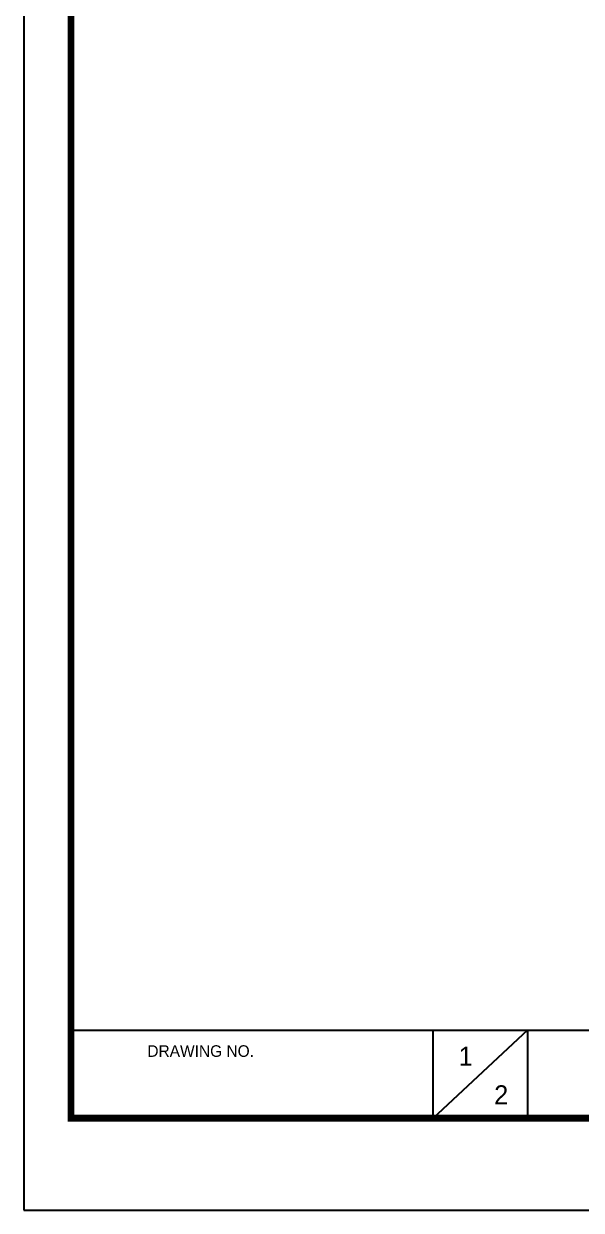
# Model space of a CAD drawing. Extents: x 0 to 1693, y 0 to 1240.
# Drawn here: x 0 to 322, y 0 to 684 of the extents above; entities that cross this region are included whole.
import ezdxf

# ---------------------------------------------------------------- set-up
doc = ezdxf.new("R2010")
doc.units = 0
doc.header["$LTSCALE"] = 10
doc.header["$MEASUREMENT"] = 0
doc.layers.get('0').update_dxf_attribs({"linetype": 'CONTINUOUS'})
doc.styles.add('Daelim Dimension', font='')
doc.styles.get('Daelim Dimension').set_extended_font_data('나눔고딕')

msp = doc.modelspace()

# ---------------------------------------------------------------- linework, layer by layer
at = {"color": 5}
msp.add_line((27.22, 103.91), (1390.1, 103.91), dxfattribs=at)
at = {"color": 5, "ltscale": 40}
for p, q in [((236.13, 103.91), (236.13, 52.91)), ((236.13, 103.91), (236.13, 52.91)), ((290.71, 103.91), (236.13, 52.91)), ((290.71, 103.91), (236.13, 52.91)), ((290.71, 103.91), (290.71, 52.91)), ((290.71, 103.91), (290.71, 52.91))]:
    msp.add_line(p, q, dxfattribs=at)
at = {"ltscale": 0.5}
msp.add_lwpolyline([(0, 0), (1692.6, 0), (1692.6, 1240.2), (0, 1240.2)], close=True, dxfattribs=at)
at = {"color": 5, "linetype": 'ByBlock', "lineweight": 200, "const_width": 3.9}
msp.add_lwpolyline([(27.22, 53.1), (1665.22, 53.1), (1665.22, 1211.4), (27.22, 1211.4)], close=True, dxfattribs=at)

# ---------------------------------------------------------------- texts
at = {"color": 5, "ltscale": 40, "style": 'Daelim Dimension'}
msp.add_text('DRAWING NO.', height=6.6794, dxfattribs=at).set_placement((71.35, 88.48))
at = {"char_height": 10.93, "width": 15.255, "attachment_point": 1, "style": 'Daelim Dimension'}
for s, insert in [('1', (250.98, 94.35)), ('2', (271.49, 72.07))]:
    msp.add_mtext(s, dxfattribs=dict(at, insert=insert))

doc.saveas('drawing.dxf')
